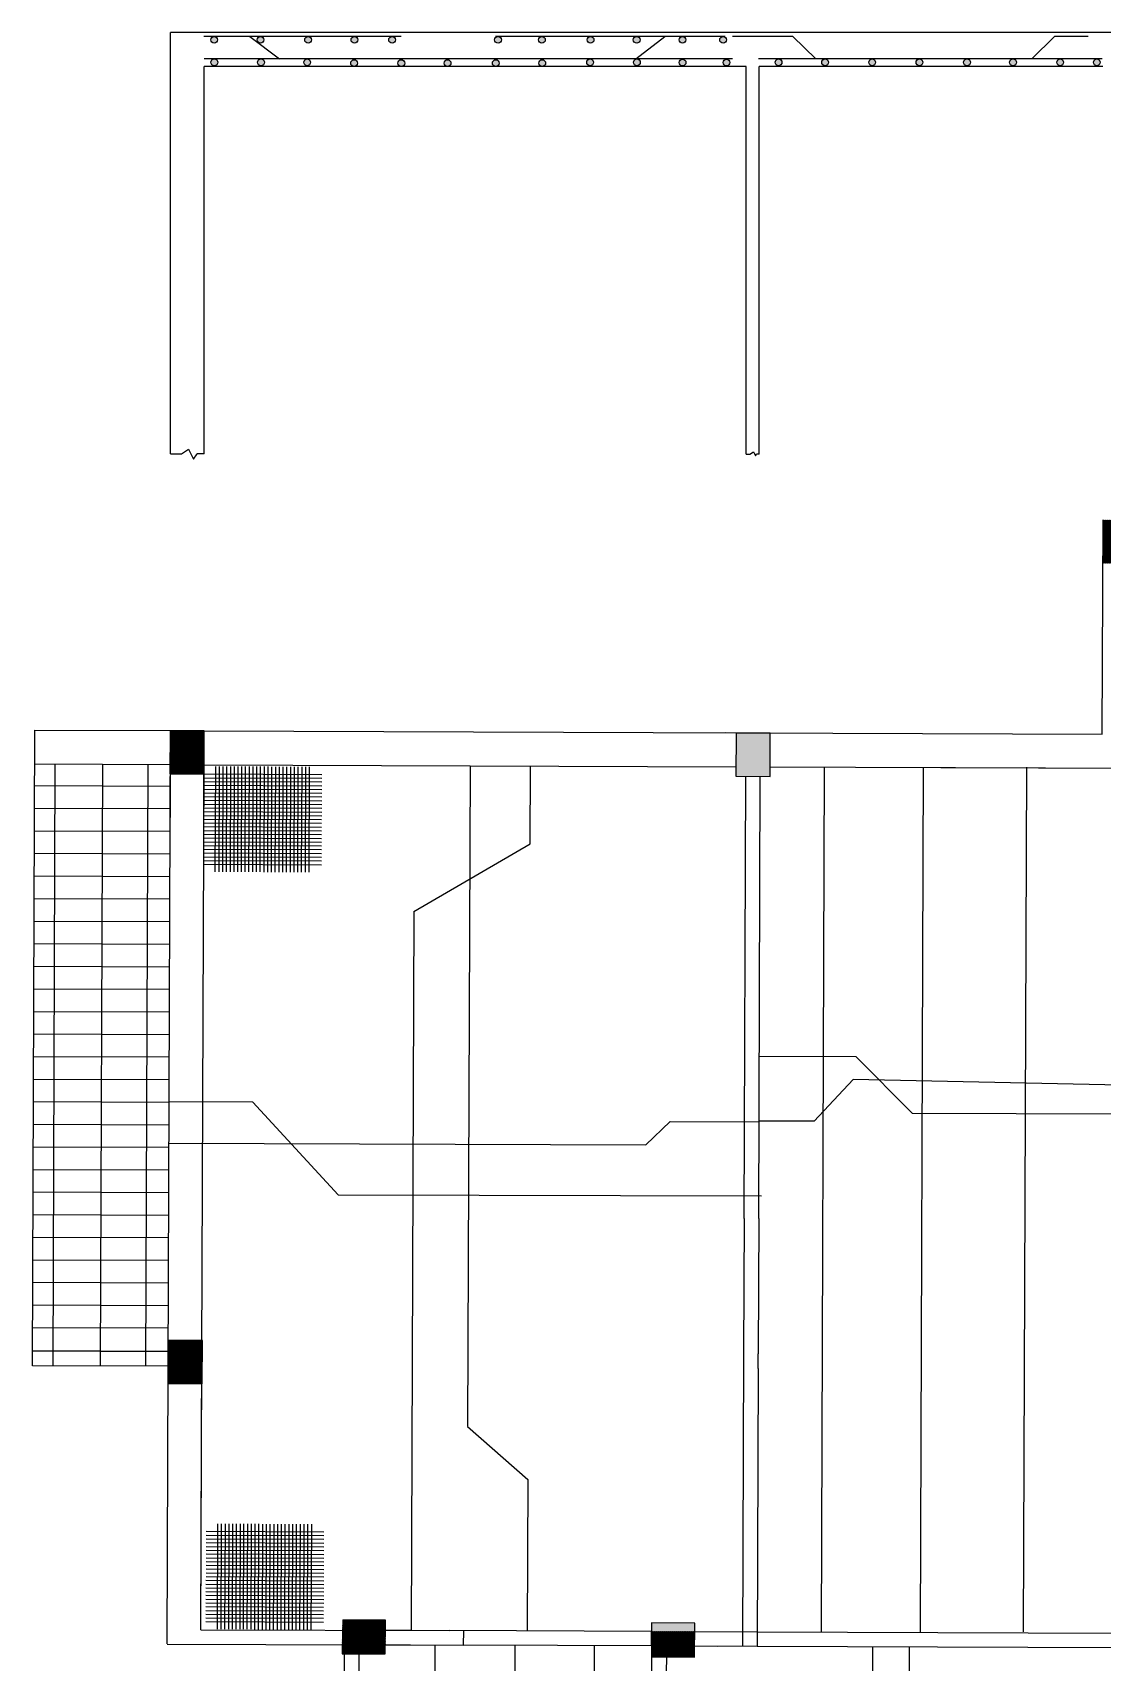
# Model space of a CAD drawing. Header units: feet. Extents: x -818749 to 7402802, y -779513 to 6609444.
# Drawn here: x -816718.2 to -816433.8, y -779282.2 to -778849.1 of the extents above; entities that cross this region are included whole.
import ezdxf

# ---------------------------------------------------------------- set-up
doc = ezdxf.new("R2010")
doc.units = ezdxf.units.FT
doc.header["$MEASUREMENT"] = 0
doc.linetypes.add('CENTER2', pattern=[1.125, 0.75, -0.125, 0.125, -0.125])
doc.layers.add('GRID', color=7, linetype='CENTER2', plot=False)

msp = doc.modelspace()

# ---------------------------------------------------------------- hatches: boundary and pattern name
at = {"layer": 'GRID', "linetype": 'Continuous', "true_color": 0xf1eb1f}
h = msp.add_hatch(color=2, dxfattribs=at)
h.dxf.hatch_style = 1
h.paths.add_polyline_path([(-816670.81549, -778851.01375, 1), (-816669.0127, -778851.01375, 1)])
h.paths.add_polyline_path([(-816668.97148, -778856.98603, 1), (-816670.77426, -778856.98603, 1)])
h.paths.add_polyline_path([(-816658.35304, -778856.98638, 1), (-816656.55025, -778856.98638, 1)])
h.paths.add_polyline_path([(-816646.09628, -778856.98603, 1), (-816644.29349, -778856.98603, 1)])
h.paths.add_polyline_path([(-816631.82067, -778857.18359, 1), (-816633.62346, -778857.18359, 1)])
h.paths.add_polyline_path([(-816619.27832, -778857.18359, 1), (-816621.0811, -778857.18359, 1)])
h.paths.add_polyline_path([(-816608.78468, -778857.18359, 1), (-816606.98189, -778857.18359, 1)])
h.paths.add_polyline_path([(-816594.17463, -778857.18359, 1), (-816595.97741, -778857.18359, 1)])
h.paths.add_polyline_path([(-816581.81248, -778857.18359, 1), (-816583.61527, -778857.18359, 1)])
h.paths.add_polyline_path([(-816570.89348, -778856.98638, 1), (-816569.0907, -778856.98638, 1)])
h.paths.add_polyline_path([(-816558.45235, -778856.98638, 1), (-816556.64957, -778856.98638, 1)])
h.paths.add_polyline_path([(-816544.50925, -778857.0523, 1), (-816546.31203, -778857.0523, 1)])
h.paths.add_polyline_path([(-816534.64009, -778857.0523, 1), (-816532.8373, -778857.0523, 1)])
h.paths.add_polyline_path([(-816533.73724, -778851.01375, 1), (-816535.54003, -778851.01375, 1)])
h.paths.add_polyline_path([(-816544.52523, -778851.01375, 1), (-816546.32802, -778851.01375, 1)])
h.paths.add_polyline_path([(-816556.7143, -778851.01375, 1), (-816558.51708, -778851.01375, 1)])
h.paths.add_polyline_path([(-816568.96089, -778851.01375, 1), (-816570.76367, -778851.01375, 1)])
h.paths.add_polyline_path([(-816581.90982, -778851.01375, 1), (-816583.71261, -778851.01375, 1)])
h.paths.add_polyline_path([(-816595.36415, -778851.01375, 1), (-816593.56137, -778851.01375, 1)])
h.paths.add_polyline_path([(-816621.7238, -778851.01375, 1), (-816623.52658, -778851.01375, 1)])
h.paths.add_polyline_path([(-816633.54263, -778851.01375, 1), (-816631.73985, -778851.01375, 1)])
h.paths.add_polyline_path([(-816645.85847, -778851.01375, 1), (-816644.05569, -778851.01375, 1)])
h.paths.add_polyline_path([(-816656.68924, -778851.01375, 1), (-816658.49202, -778851.01375, 1)])
h.paths.add_polyline_path([(-816254.05092, -778851.0833, 1), (-816252.24813, -778851.0833, 1)])
h.paths.add_polyline_path([(-816260.9771, -778851.0833, 1), (-816259.17432, -778851.0833, 1)])
h.paths.add_polyline_path([(-816268.33027, -778851.0833, 1), (-816266.52748, -778851.0833, 1)])
h.paths.add_polyline_path([(-816276.88884, -778851.0833, 1), (-816275.08606, -778851.0833, 1)])
h.paths.add_polyline_path([(-816281.66672, -778851.0833, 1), (-816283.46951, -778851.0833, 1)])
h.paths.add_polyline_path([(-816291.08928, -778851.0833, 1), (-816289.28649, -778851.0833, 1)])
h.paths.add_polyline_path([(-816291.04418, -778857.1836, 1), (-816289.24139, -778857.1836, 1)])
h.paths.add_polyline_path([(-816298.99148, -778857.06855, 1), (-816297.18869, -778857.06855, 1)])
h.paths.add_polyline_path([(-816271.84733, -778857.07925, 1), (-816273.65012, -778857.07925, 1)])
h.paths.add_polyline_path([(-816283.61288, -778857.1836, 1), (-816281.81009, -778857.1836, 1)])
h.paths.add_polyline_path([(-816268.47257, -778857.04342, 1), (-816266.66978, -778857.04342, 1)])
h.paths.add_polyline_path([(-816261.11941, -778856.99602, 1), (-816259.31662, -778856.99602, 1)])
h.paths.add_polyline_path([(-816254.15136, -778857.00459, 1), (-816252.34857, -778857.00459, 1)])
h.paths.add_polyline_path([(-816306.11657, -778857.06855, 1), (-816307.91936, -778857.06855, 1)])
h.paths.add_polyline_path([(-816320.32273, -778857.18359, 1), (-816318.51994, -778857.18359, 1)])
h.paths.add_polyline_path([(-816333.61542, -778857.18359, 1), (-816331.81263, -778857.18359, 1)])
h.paths.add_polyline_path([(-816344.26618, -778857.06855, 1), (-816346.06897, -778857.06855, 1)])
h.paths.add_polyline_path([(-816356.63073, -778857.06855, 1), (-816358.43351, -778857.06855, 1)])
h.paths.add_polyline_path([(-816404.19032, -778851.10773, 1), (-816405.99311, -778851.10773, 1)])
h.paths.add_polyline_path([(-816398.45705, -778851.05291, 1), (-816396.65426, -778851.05291, 1)])
h.paths.add_polyline_path([(-816392.11621, -778850.08499), (-816392.46553, -778850.08499, 0.358186129), (-816393.19226, -778850.9693, 1), (-816391.38948, -778850.9693, 0.358186129)])
h.paths.add_polyline_path([(-816384.78973, -778850.08499), (-816385.12931, -778850.08499, 0.359739239), (-816385.86091, -778850.97025, 1), (-816384.05813, -778850.97025, 0.359739239)])
h.paths.add_polyline_path([(-816383.56149, -778857.06855, 1), (-816381.7587, -778857.06855, 1)])
h.paths.add_polyline_path([(-816371.42078, -778857.06855, 1), (-816369.61799, -778857.06855, 1)])
h.paths.add_polyline_path([(-816520.7989, -778856.98638, 1), (-816518.99611, -778856.98638, 1)])
h.paths.add_polyline_path([(-816508.43633, -778856.98638, 1), (-816506.63354, -778856.98638, 1)])
h.paths.add_polyline_path([(-816494.13284, -778856.98638, 1), (-816495.93562, -778856.98638, 1)])
h.paths.add_polyline_path([(-816483.36581, -778856.98638, 1), (-816481.56303, -778856.98638, 1)])
h.paths.add_polyline_path([(-816470.72697, -778856.98638, 1), (-816468.92418, -778856.98638, 1)])
h.paths.add_polyline_path([(-816456.70533, -778856.98638, 1), (-816458.50812, -778856.98638, 1)])
h.paths.add_polyline_path([(-816444.14717, -778856.98638, 1), (-816445.94995, -778856.98638, 1)])
h.paths.add_polyline_path([(-816434.41078, -778856.98638, 1), (-816436.21357, -778856.98638, 1)])
h.paths.add_polyline_path([(-816395.78746, -778857.06855, 1), (-816393.98468, -778857.06855, 1)])
h.paths.add_polyline_path([(-816408.6183, -778856.98638, 1), (-816406.81552, -778856.98638, 1)])
h.paths.add_polyline_path([(-816413.63102, -778851.03266, 1), (-816411.82823, -778851.03266, 1)])
h.paths.add_polyline_path([(-816420.79318, -778851.0827, 1), (-816418.99039, -778851.0827, 1)])
h.paths.add_polyline_path([(-816421.00035, -778856.98638, 1), (-816419.19757, -778856.98638, 1)])
at = {"layer": 'GRID', "linetype": 'ByBlock'}
h = msp.add_hatch(dxfattribs=at)
h.set_pattern_fill('ANSI31', color=1, angle=-0.2106085)
h.set_pattern_definition([(44.7893915, (-821153.83319, -783334.82262), (-0.0880628523, 0.0887126487), [])])
h.paths.add_polyline_path([(-816424.66331, -778978.67273), (-816433.66752, -778978.62845), (-816433.70036, -778987.56463), (-816433.70975, -778990.11796), (-816424.70985, -778990.16221), (-816424.70043, -778987.59771)])
h.paths.add_polyline_path([(-816243.34878, -778979.32066), (-816252.37298, -778979.27629), (-816252.4059, -778988.23103), (-816252.38159, -778988.23112), (-816252.39091, -778990.76592), (-816243.39101, -778990.81017)])
h.paths.add_polyline_path([(-816243.73078, -779080.47755), (-816252.72051, -779080.43335), (-816252.73447, -779084.23047), (-816252.76274, -779091.92286), (-816243.77302, -779091.96706)])
h.paths.add_polyline_path([(-816417.41437, -779080.70631), (-816428.91587, -779080.66301), (-816428.92563, -779083.56667), (-816420.10505, -779083.61525), (-816417.42408, -779083.6251)])
h.paths.add_polyline_path([(-816417.4241, -779083.63001), (-816420.10505, -779083.61525), (-816428.89328, -779083.58294), (-816428.90733, -779087.40682), (-816420.11916, -779087.45522), (-816417.43687, -779087.46508)])
h.paths.add_polyline_path([(-816417.43688, -779087.47), (-816420.11916, -779087.45522), (-816428.93859, -779087.4228), (-816428.94611, -779089.66078), (-816417.44432, -779089.7047)])
h.paths.add_polyline_path([(-816672.55512, -779034.66645), (-816681.55501, -779034.6222), (-816681.59725, -779046.11171), (-816672.59735, -779046.15596)])
h.paths.add_polyline_path([(-816673.1617, -779199.68585), (-816673.15061, -779196.66979), (-816682.1224, -779196.62568), (-816682.16463, -779208.11519), (-816673.19285, -779208.1593)])
h.paths.add_polyline_path([(-816624.36088, -779270.96867), (-816635.72972, -779270.95317), (-816635.79038, -779273.66372), (-816635.28685, -779273.66557), (-816635.28679, -779273.64946), (-816626.49635, -779273.69788), (-816624.3857, -779273.70564)])
h.paths.add_polyline_path([(-816624.38574, -779273.7095), (-816626.49635, -779273.69788), (-816635.79038, -779273.66372), (-816635.87632, -779277.50343), (-816624.42053, -779277.54554)])
h.paths.add_polyline_path([(-816624.42057, -779277.54936), (-816626.51047, -779277.53785), (-816635.87632, -779277.50343), (-816635.93011, -779279.90643), (-816624.44234, -779279.95013)])
h.paths.add_polyline_path([(-816542.21697, -779274.00768), (-816553.66973, -779273.96558), (-816553.68379, -779277.78945), (-816544.89335, -779277.83786), (-816542.24515, -779277.8476)])
h.paths.add_polyline_path([(-816417.5685, -779192.20446), (-816425.45242, -779192.17487), (-816425.46437, -779195.42723), (-816420.51388, -779195.4545), (-816417.58058, -779195.46528)])
h.paths.add_polyline_path([(-816417.5806, -779195.47066), (-816420.51388, -779195.4545), (-816425.4644, -779195.4363), (-816425.46437, -779195.42723), (-816429.30432, -779195.40608), (-816429.31849, -779199.26216), (-816425.47855, -779199.28331), (-816425.47852, -779199.27628), (-816417.5948, -779199.30526)])
h.paths.add_polyline_path([(-816417.59488, -779199.32674), (-816425.47855, -779199.28331), (-816425.48918, -779202.1753), (-816417.60554, -779202.2042)])
h.paths.add_polyline_path([(-816425.47855, -779199.28331), (-816429.31849, -779199.26216), (-816429.32915, -779202.16122), (-816425.48918, -779202.1753)])
h.paths.add_polyline_path([(-816425.45242, -779192.17487), (-816429.29219, -779192.16046), (-816429.3044, -779195.40608), (-816425.46437, -779195.42723)])
h.paths.add_polyline_path([(-816244.14479, -779195.87369), (-816244.13417, -779192.98617), (-816253.13407, -779192.94192), (-816253.14557, -779196.06972), (-816253.17631, -779204.43143), (-816244.17641, -779204.47568)])
h.paths.add_polyline_path([(-816244.63606, -779329.52354), (-816244.62262, -779325.86817), (-816253.57874, -779325.82414), (-816253.62097, -779337.31365), (-816244.66486, -779337.35768)])
h.paths.add_polyline_path([(-816426.41197, -779453.21861), (-816429.51868, -779453.191), (-816429.56094, -779464.68799), (-816426.45418, -779464.70326), (-816426.43959, -779460.73185)])
h.paths.add_polyline_path([(-816429.51868, -779453.191), (-816432.56813, -779453.16389), (-816432.55527, -779464.67327), (-816429.56094, -779464.68799)])
h.paths.add_polyline_path([(-816423.43847, -779453.24504), (-816426.41197, -779453.21861), (-816426.43959, -779460.73185), (-816426.45418, -779464.70326), (-816423.48064, -779464.71788)])
h.paths.add_polyline_path([(-816550.31465, -779435.47053), (-816554.01655, -779435.45233), (-816554.05799, -779446.94184), (-816550.35688, -779446.96004)])
h.paths.add_polyline_path([(-816554.01655, -779435.45233), (-816559.38927, -779435.42591), (-816559.42059, -779443.94657), (-816554.04726, -779443.96635)])
h.paths.add_polyline_path([(-816554.04726, -779443.96635), (-816559.42059, -779443.94657), (-816559.4315, -779446.91542), (-816554.05799, -779446.94184)])
h.paths.add_polyline_path([(-816626.81288, -779435.18477), (-816632.02831, -779435.15913), (-816632.0597, -779443.67909), (-816626.84418, -779443.6983)], flags=17)
h.paths.add_polyline_path([(-816626.84418, -779443.6983), (-816632.0597, -779443.67909), (-816632.02831, -779435.15913), (-816635.86799, -779435.14025), (-816635.91032, -779446.62976), (-816626.85512, -779446.67428)])
h.paths.add_polyline_path([(-816542.24519, -779277.85245), (-816544.89335, -779277.83786), (-816549.60807, -779277.82053), (-816553.44805, -779277.80642), (-816553.70365, -779277.80548), (-816553.71431, -779280.70392), (-816542.267, -779280.82286)])
h = msp.add_hatch(color=1, dxfattribs=at)
h.dxf.hatch_style = 1
h.paths.add_polyline_path([(-816522.10522, -779035.28507), (-816531.17984, -779035.24045), (-816531.22208, -779046.72996), (-816522.14746, -779046.77458)])
h = msp.add_hatch(color=1, dxfattribs=at)
h.dxf.hatch_style = 1
h.paths.add_polyline_path([(-816542.20052, -779271.76732), (-816553.65601, -779271.72521), (-816553.67056, -779273.96557), (-816542.21697, -779274.00768)])

# ---------------------------------------------------------------- linework, layer by layer
for p, q in [((-816433.8768, -779035.5643), (-816433.66728, -778978.56469)), ((-816433.8768, -779035.5643), (-816433.66728, -778978.56469)), ((-816718.17551, -779203.3616), (-816717.55477, -779034.48987)), ((-816682.44711, -779277.31592), (-816681.55501, -779034.6222)), ((-816682.44711, -779277.31592), (-816681.55501, -779034.6222)), ((-816672.55519, -779034.68696), (-816672.55512, -779034.66645)), ((-816672.55519, -779034.68696), (-816672.55512, -779034.66645)), ((-816672.55519, -779034.68696), (-816433.8768, -779035.5643)), ((-816672.55519, -779034.68696), (-816433.8768, -779035.5643)), ((-816673.1617, -779199.68585), (-816672.58827, -779043.6869)), ((-816673.1617, -779199.68585), (-816672.58827, -779043.6869)), ((-816672.58827, -779043.6869), (-816531.2128, -779044.20657)), ((-816672.58827, -779043.6869), (-816531.2128, -779044.20657)), ((-816522.13814, -779044.23993), (-816476.7496, -779044.40677)), ((-816522.13814, -779044.23993), (-816476.7496, -779044.40677)), ((-816472.90962, -779044.42088), (-816428.74992, -779044.58321)), ((-816472.90962, -779044.42088), (-816424.90995, -779044.59732)), ((-816529.03034, -779164.21541), (-816528.59853, -779046.74286)), ((-816529.03034, -779164.21541), (-816528.59853, -779046.74286)), ((-816525.19037, -779164.22952), (-816524.75858, -779046.76174)), ((-816525.19037, -779164.22952), (-816524.75858, -779046.76174)), ((-816673.43312, -779273.52535), (-816673.1617, -779199.68585)), ((-816529.22862, -779200.21492), (-816529.16267, -779200.21516)), ((-816525.33681, -779204.06925), (-816525.3227, -779200.22928)), ((-816525.33681, -779204.06925), (-816525.3227, -779200.22928)), ((-816673.43312, -779273.52535), (-816673.17581, -779203.52582)), ((-816529.24977, -779204.05487), (-816529.17679, -779204.05514)), ((-816529.24977, -779204.05487), (-816529.24274, -779204.05489)), ((-816673.43312, -779273.52535), (-816607.43357, -779273.76795)), ((-816673.43312, -779273.52535), (-816607.43357, -779273.76795)), ((-816603.60771, -779277.62204), (-816603.59359, -779273.78207)), ((-816553.66973, -779273.96558), (-816553.68385, -779277.80555)), ((-816553.68385, -779277.80555), (-816553.66973, -779273.96558)), ((-816553.66973, -779273.96558), (-816529.43409, -779274.05466)), ((-816553.66973, -779273.96558), (-816525.59412, -779274.06878)), ((-816525.59412, -779274.06878), (-816429.59477, -779274.42166)), ((-816525.59412, -779274.06878), (-816429.59477, -779274.42166)), ((-816682.44717, -779277.33224), (-816603.60771, -779277.62204)), ((-816682.44717, -779277.33224), (-816603.60771, -779277.62204)), ((-816553.68385, -779277.80555), (-816553.44805, -779277.80642)), ((-816553.68385, -779277.80555), (-816553.44805, -779277.80642)), ((-816553.68385, -779277.80555), (-816553.68385, -779277.80555)), ((-816549.60807, -779277.82053), (-816553.44805, -779277.80642)), ((-816549.60807, -779277.82053), (-816429.60888, -779278.26163)), ((-816549.60807, -779277.82053), (-816429.60888, -779278.26163))]:
    msp.add_line(p, q)
at = {"linetype": 'ByBlock'}
for p, q in [((-816681.62334, -779034.62186), (-816681.66557, -779046.11137)), ((-816681.55513, -779034.65388), (-816681.6396, -779057.6329)), ((-816672.54872, -779034.66648), (-816681.62334, -779034.62186)), ((-816672.63966, -779057.66598), (-816672.55519, -779034.68696)), ((-816672.59095, -779046.15599), (-816672.54872, -779034.66648)), ((-816525.07578, -779035.22907), (-816534.07571, -779035.19599)), ((-816531.17984, -779035.24045), (-816531.22208, -779046.72996)), ((-816522.10522, -779035.28507), (-816531.17984, -779035.24045)), ((-816522.14746, -779046.77458), (-816522.10522, -779035.28507)), ((-816682.1224, -779196.62568), (-816682.16463, -779208.11519)), ((-816673.04777, -779196.6703), (-816682.1224, -779196.62568)), ((-816673.09001, -779208.15981), (-816673.04777, -779196.6703)), ((-816682.16158, -779199.63666), (-816682.18273, -779203.4774)), ((-816673.05886, -779199.68622), (-816673.1617, -779199.68585)), ((-816673.05886, -779199.68723), (-816673.1617, -779199.68665)), ((-816525.31933, -779204.08542), (-816525.30522, -779200.24545)), ((-816673.17582, -779203.52701), (-816673.07298, -779203.52758)), ((-816673.07298, -779203.52739), (-816673.17582, -779203.52701)), ((-816529.24982, -779204.06377), (-816529.24277, -779204.06381)), ((-816624.36088, -779270.96867), (-816635.7293, -779270.95317)), ((-816624.4423, -779279.94524), (-816624.36088, -779270.96867)), ((-816635.28679, -779273.64946), (-816635.28685, -779273.66557)), ((-816617.70591, -779273.7463), (-816635.28679, -779273.64946)), ((-816553.66967, -779273.94947), (-816553.68379, -779277.78945)), ((-816542.2008, -779271.76732), (-816553.65601, -779271.72521)), ((-816542.26729, -779280.8632), (-816542.20052, -779271.76732)), ((-816635.30091, -779277.48944), (-816617.72003, -779277.58627)), ((-816617.72003, -779277.58627), (-816617.71997, -779277.57017)), ((-816553.68379, -779277.78945), (-816536.10291, -779277.88628)), ((-816536.10291, -779277.88628), (-816536.10285, -779277.87018)), ((-816635.93011, -779279.90643), (-816624.44231, -779279.95013)), ((-816553.71431, -779280.70392), (-816542.2268, -779280.82328))]:
    msp.add_line(p, q, dxfattribs=at)
at = {"layer": 'GRID', "color": 242, "linetype": 'Continuous', "true_color": 0xcd2027}
for p, q in [((-816681.55513, -778960.99273), (-816681.55513, -778849.08499)), ((-816243.29836, -778849.08499), (-816681.55513, -778849.08499)), ((-816672.54872, -778961.03043), (-816672.54872, -778858.08499)), ((-816528.5563, -778858.08499), (-816672.54872, -778858.08499)), ((-816528.5563, -778961.1476), (-816528.5563, -778858.08499)), ((-816525.07578, -778961.10122), (-816525.07578, -778858.08499)), ((-816433.73793, -778858.08499), (-816525.07578, -778858.08499)), ((-816681.60938, -779049.41256), (-816717.60914, -779049.28023)), ((-816681.63144, -779055.41251), (-816717.63119, -779055.28019)), ((-816681.65349, -779061.41247), (-816717.65325, -779061.28015)), ((-816681.67555, -779067.41243), (-816717.6753, -779067.2801)), ((-816681.6976, -779073.41239), (-816717.69736, -779073.28006)), ((-816681.71965, -779079.41235), (-816717.71941, -779079.28002)), ((-816681.74171, -779085.41231), (-816717.74147, -779085.27998)), ((-816681.76376, -779091.41227), (-816717.76352, -779091.27994)), ((-816681.78582, -779097.41223), (-816717.78558, -779097.2799)), ((-816681.80787, -779103.41219), (-816717.80763, -779103.27986)), ((-816681.82993, -779109.41215), (-816717.82969, -779109.27982)), ((-816681.85198, -779115.41211), (-816717.85174, -779115.27978)), ((-816681.87404, -779121.41207), (-816717.8738, -779121.27974)), ((-816681.89609, -779127.41203), (-816717.89585, -779127.2797)), ((-816681.91815, -779133.41199), (-816717.9179, -779133.27966)), ((-816681.9402, -779139.41195), (-816717.93996, -779139.27962)), ((-816681.96226, -779145.41191), (-816717.96201, -779145.27958)), ((-816681.98431, -779151.41187), (-816717.98407, -779151.27954)), ((-816682.00637, -779157.41183), (-816718.00612, -779157.2795)), ((-816682.02842, -779163.41178), (-816718.02818, -779163.27946)), ((-816682.02842, -779163.41178), (-816718.02818, -779163.27946)), ((-816682.05048, -779169.41174), (-816718.05023, -779169.27942)), ((-816682.07253, -779175.4117), (-816718.07229, -779175.27937)), ((-816682.09459, -779181.41166), (-816718.09434, -779181.27933)), ((-816682.11664, -779187.41162), (-816718.1164, -779187.27929)), ((-816682.1387, -779193.41158), (-816718.13845, -779193.27925)), ((-816682.16133, -779199.56901), (-816718.16109, -779199.43668))]:
    msp.add_line(p, q, dxfattribs=at)
at = {"layer": 'GRID', "color": 2, "linetype": 'Continuous'}
for p, q in [((-816620.22482, -778850.08499), (-816672.63041, -778850.08499)), ((-816534.12942, -778850.08499), (-816595.13616, -778850.08499)), ((-816516.06937, -778850.08499), (-816532.12003, -778850.08499)), ((-816532.12003, -778856.08499), (-816672.54872, -778856.08499)), ((-816433.88639, -778856.08499), (-816525.20188, -778856.08499))]:
    msp.add_line(p, q, dxfattribs=at)
at = {"layer": 'GRID', "color": 40, "linetype": 'Continuous', "true_color": 0xf8d731}
for p, q in [((-816660.44361, -778850.08499), (-816652.55539, -778856.08499)), ((-816557.8487, -778856.08499), (-816550.08888, -778850.08499)), ((-816510.0138, -778856.08499), (-816516.06937, -778850.08499)), ((-816446.56131, -778850.08499), (-816452.54255, -778856.08499)), ((-816437.59544, -778850.08499), (-816446.56131, -778850.08499)), ((-816437.59544, -778850.08499), (-816437.59544, -778850.08499))]:
    msp.add_line(p, q, dxfattribs=at)
at = {"layer": 'GRID', "color": 242, "linetype": 'ByBlock', "true_color": 0xcd2027}
for p, q in [((-816681.55513, -778960.99273), (-816678.57287, -778960.99273)), ((-816678.57287, -778960.99273), (-816676.70955, -778959.7535)), ((-816676.71048, -778959.7516), (-816675.38359, -778962.4678)), ((-816675.38359, -778962.4678), (-816674.44212, -778961.03043)), ((-816674.08319, -778961.03043), (-816674.44212, -778961.03043)), ((-816673.39342, -778961.03043), (-816674.08319, -778961.03043)), ((-816672.54872, -778961.03043), (-816673.39342, -778961.03043)), ((-816528.5563, -778961.1476), (-816527.53173, -778961.1476)), ((-816527.53173, -778961.1476), (-816526.56663, -778960.52558)), ((-816526.56663, -778960.52558), (-816526.06952, -778961.55716)), ((-816526.06952, -778961.55716), (-816525.75131, -778961.10122)), ((-816525.07578, -778961.10122), (-816525.75131, -778961.10122)), ((-816669.59486, -779044.11382), (-816669.69778, -779072.11363)), ((-816668.59487, -779044.11749), (-816668.69779, -779072.1173)), ((-816667.59487, -779044.12117), (-816667.69779, -779072.12098)), ((-816666.59488, -779044.12484), (-816666.6978, -779072.12466)), ((-816665.59489, -779044.12852), (-816665.69781, -779072.12833)), ((-816664.59489, -779044.1322), (-816664.69781, -779072.13201)), ((-816663.5949, -779044.13587), (-816663.69782, -779072.13568)), ((-816662.65165, -779044.13934), (-816662.75457, -779072.13915)), ((-816661.65166, -779044.14301), (-816661.75458, -779072.14283)), ((-816660.65166, -779044.14669), (-816660.75458, -779072.1465)), ((-816659.65167, -779044.15037), (-816659.75459, -779072.15018)), ((-816658.65168, -779044.15404), (-816658.7546, -779072.15385)), ((-816658.65168, -779044.15404), (-816658.7546, -779072.15385)), ((-816657.65168, -779044.15772), (-816657.75461, -779072.15753)), ((-816656.65169, -779044.16139), (-816656.75461, -779072.1612)), ((-816655.6517, -779044.16507), (-816655.75462, -779072.16488)), ((-816654.6517, -779044.16875), (-816654.75463, -779072.16856)), ((-816653.65171, -779044.17242), (-816653.75463, -779072.17223)), ((-816652.65172, -779044.1761), (-816652.75464, -779072.17591)), ((-816651.65172, -779044.17977), (-816651.75465, -779072.17958)), ((-816650.65173, -779044.18345), (-816650.75465, -779072.18326)), ((-816649.65174, -779044.18712), (-816649.75466, -779072.18694)), ((-816648.65174, -779044.1908), (-816648.75467, -779072.19061)), ((-816647.65175, -779044.19448), (-816647.75467, -779072.19429)), ((-816646.65176, -779044.19815), (-816646.75468, -779072.19796)), ((-816645.65176, -779044.20183), (-816645.75469, -779072.20164)), ((-816644.65177, -779044.2055), (-816644.75469, -779072.20531)), ((-816508.5085, -779274.13158), (-816507.66365, -779044.29313)), ((-816482.18147, -779274.13158), (-816481.33663, -779044.29313)), ((-816454.80003, -779274.13158), (-816453.95519, -779044.29313)), ((-816672.61689, -779050.10275), (-816641.31571, -779050.21781)), ((-816672.61322, -779049.10276), (-816641.31203, -779049.21781)), ((-816672.60954, -779048.10276), (-816641.30835, -779048.21782)), ((-816672.60587, -779047.10277), (-816641.30468, -779047.21783)), ((-816672.60219, -779046.10278), (-816641.301, -779046.21783)), ((-816672.6316, -779054.10272), (-816641.33041, -779054.21778)), ((-816672.62792, -779053.10273), (-816641.32673, -779053.21779)), ((-816672.62424, -779052.10274), (-816641.32306, -779052.21779)), ((-816672.62057, -779051.10274), (-816641.31938, -779051.2178)), ((-816672.6463, -779058.10269), (-816641.34511, -779058.21775)), ((-816672.64262, -779057.1027), (-816641.34144, -779057.21776)), ((-816672.63895, -779056.10271), (-816641.33776, -779056.21777)), ((-816672.63527, -779055.10272), (-816641.33409, -779055.21777)), ((-816672.66468, -779063.10266), (-816641.36349, -779063.21772)), ((-816672.661, -779062.10267), (-816641.35982, -779062.21773)), ((-816672.65733, -779061.10267), (-816641.35614, -779061.21773)), ((-816672.65365, -779060.10268), (-816641.35246, -779060.21774)), ((-816672.64998, -779059.10269), (-816641.34879, -779059.21775)), ((-816672.64998, -779059.10269), (-816641.34879, -779059.21775)), ((-816672.67938, -779067.10263), (-816641.3782, -779067.21769)), ((-816672.67571, -779066.10264), (-816641.37452, -779066.2177)), ((-816672.67203, -779065.10265), (-816641.37084, -779065.21771)), ((-816672.66835, -779064.10265), (-816641.36717, -779064.21771)), ((-816672.69041, -779070.10261), (-816641.38922, -779070.21767)), ((-816672.68673, -779069.10262), (-816641.38555, -779069.21768)), ((-816672.68306, -779068.10263), (-816641.38187, -779068.21769)), ((-816672.04578, -779249.37983), (-816640.74459, -779249.49489)), ((-816672.0421, -779248.37984), (-816640.74091, -779248.49489)), ((-816672.03842, -779247.37984), (-816640.73724, -779247.4949)), ((-816669.03109, -779245.39088), (-816669.13402, -779273.39069)), ((-816668.0311, -779245.39456), (-816668.13402, -779273.39437)), ((-816667.03111, -779245.39824), (-816667.13403, -779273.39805)), ((-816666.03111, -779245.40191), (-816666.13404, -779273.40172)), ((-816665.03112, -779245.40559), (-816665.13404, -779273.4054)), ((-816664.03113, -779245.40926), (-816664.13405, -779273.40907)), ((-816663.03113, -779245.41294), (-816663.13406, -779273.41275)), ((-816662.08788, -779245.41641), (-816662.19081, -779273.41622)), ((-816661.08789, -779245.42008), (-816661.19081, -779273.41989)), ((-816660.0879, -779245.42376), (-816660.19082, -779273.42357)), ((-816659.0879, -779245.42743), (-816659.19083, -779273.42724)), ((-816658.08791, -779245.43111), (-816658.19083, -779273.43092)), ((-816658.08791, -779245.43111), (-816658.19083, -779273.43092)), ((-816657.08792, -779245.43479), (-816657.19084, -779273.4346)), ((-816656.08792, -779245.43846), (-816656.19085, -779273.43827)), ((-816655.08793, -779245.44214), (-816655.19085, -779273.44195)), ((-816654.08794, -779245.44581), (-816654.19086, -779273.44562)), ((-816653.08794, -779245.44949), (-816653.19087, -779273.4493)), ((-816652.08795, -779245.45316), (-816652.19087, -779273.45297)), ((-816651.08796, -779245.45684), (-816651.19088, -779273.45665)), ((-816650.08796, -779245.46052), (-816650.19089, -779273.46033)), ((-816649.08797, -779245.46419), (-816649.19089, -779273.464)), ((-816648.08798, -779245.46787), (-816648.1909, -779273.46768)), ((-816647.08798, -779245.47154), (-816647.19091, -779273.47135)), ((-816646.08799, -779245.47522), (-816646.19091, -779273.47503)), ((-816645.088, -779245.47889), (-816645.19092, -779273.47871)), ((-816644.08801, -779245.48257), (-816644.19093, -779273.48238)), ((-816672.06048, -779253.3798), (-816640.75929, -779253.49486)), ((-816672.0568, -779252.37981), (-816640.75562, -779252.49487)), ((-816672.05313, -779251.37982), (-816640.75194, -779251.49487)), ((-816672.04945, -779250.37982), (-816640.74827, -779250.49488)), ((-816672.07518, -779257.37978), (-816640.774, -779257.49483)), ((-816672.07151, -779256.37978), (-816640.77032, -779256.49484)), ((-816672.06783, -779255.37979), (-816640.76664, -779255.49485)), ((-816672.06416, -779254.3798), (-816640.76297, -779254.49485)), ((-816672.09356, -779262.37974), (-816640.79238, -779262.4948)), ((-816672.08989, -779261.37975), (-816640.7887, -779261.49481)), ((-816672.08621, -779260.37976), (-816640.78502, -779260.49481)), ((-816672.08621, -779260.37976), (-816640.78502, -779260.49481)), ((-816672.08253, -779259.37976), (-816640.78135, -779259.49482)), ((-816672.07886, -779258.37977), (-816640.77767, -779258.49483)), ((-816672.10826, -779266.37971), (-816640.80708, -779266.49477)), ((-816672.10459, -779265.37972), (-816640.8034, -779265.49478)), ((-816672.10091, -779264.37973), (-816640.79973, -779264.49479)), ((-816672.09724, -779263.37973), (-816640.79605, -779263.49479)), ((-816672.12297, -779270.37969), (-816640.82178, -779270.49475)), ((-816672.11929, -779269.37969), (-816640.81811, -779269.49475)), ((-816672.11562, -779268.3797), (-816640.81443, -779268.49476)), ((-816672.11194, -779267.37971), (-816640.81075, -779267.49477)), ((-816672.12664, -779271.37968), (-816640.82546, -779271.49474)), ((-816611.78282, -779443.75376), (-816611.17205, -779277.59423)), ((-816590.48378, -779443.75376), (-816589.873, -779277.59423)), ((-816569.46829, -779443.75376), (-816568.85752, -779277.59423))]:
    msp.add_line(p, q, dxfattribs=at)
at = {"layer": 'GRID', "linetype": 'ByBlock'}
for p, q in [((-816681.55513, -779034.65388), (-816717.55489, -779034.52155)), ((-816681.58821, -779043.65382), (-816717.58797, -779043.52149)), ((-816672.58188, -779043.68692), (-816672.58827, -779043.6869)), ((-816476.7496, -779044.40677), (-816472.90962, -779044.42088)), ((-816681.66557, -779046.11137), (-816672.59095, -779046.15599)), ((-816531.22208, -779046.72996), (-816522.14746, -779046.77458)), ((-816529.03034, -779164.21541), (-816529.22862, -779200.21492)), ((-816525.19037, -779164.22952), (-816525.30522, -779200.24545)), ((-816718.16109, -779199.43668), (-816682.16133, -779199.56901)), ((-816529.22862, -779200.21492), (-816529.51416, -779277.89439)), ((-816673.07298, -779203.52739), (-816718.17551, -779203.3616)), ((-816529.24977, -779204.05487), (-816529.24982, -779204.06377)), ((-816525.31933, -779204.08542), (-816525.5907, -779277.90882)), ((-816682.16463, -779208.11519), (-816673.09001, -779208.15981)), ((-816635.72922, -779270.93086), (-816635.93011, -779279.90643)), ((-816553.66973, -779273.96558), (-816607.43357, -779273.76795)), ((-816553.65601, -779271.72521), (-816553.71431, -779280.70392)), ((-816549.75673, -779313.82858), (-816549.61026, -779273.9805)), ((-816635.42012, -779313.50465), (-816635.2878, -779277.50559)), ((-816631.58015, -779313.5188), (-816631.38182, -779277.51102)), ((-816553.68379, -779277.78945), (-816603.60771, -779277.62204)), ((-816553.71431, -779280.70392), (-816553.58037, -779313.80617))]:
    msp.add_line(p, q, dxfattribs=at)
at = {"layer": 'GRID', "color": 2, "linetype": 'ByBlock', "true_color": 0xf1eb1f}
for p, q in [((-816712.23211, -779043.54118), (-816712.81966, -779203.38129)), ((-816699.58809, -779043.58765), (-816700.17564, -779203.42776)), ((-816687.5766, -779043.63181), (-816688.16414, -779203.47191)), ((-816601.90054, -779043.94674), (-816602.54589, -779219.5142)), ((-816585.88188, -779064.6394), (-816585.80603, -779044.0059)), ((-816616.81168, -779082.65308), (-816585.88188, -779064.6394)), ((-816616.81168, -779082.65308), (-816617.51405, -779273.7309)), ((-816525.03174, -779121.07525), (-816499.3739, -779121.16956)), ((-816499.3739, -779121.16956), (-816484.39636, -779136.24518)), ((-816500.05266, -779127.3478), (-816510.41715, -779138.41848)), ((-816429.05964, -779128.84082), (-816500.05266, -779127.3478)), ((-816659.67839, -779133.29283), (-816681.91741, -779133.21108)), ((-816636.96751, -779157.98957), (-816659.67839, -779133.29283)), ((-816484.39636, -779136.24518), (-816429.11694, -779136.43092)), ((-816555.17632, -779144.70278), (-816548.70647, -779138.48427)), ((-816548.70647, -779138.48427), (-816525.09605, -779138.57106)), ((-816510.41715, -779138.41848), (-816525.09529, -779138.36452)), ((-816681.95794, -779144.23675), (-816555.17632, -779144.70278)), ((-816636.96751, -779157.98957), (-816524.46151, -779158.23378)), ((-816602.54589, -779219.5142), (-816586.56554, -779233.58008)), ((-816586.56554, -779233.58008), (-816586.71354, -779273.84411)), ((-816494.98138, -779309.78915), (-816494.86461, -779278.02176)), ((-816486.26429, -779447.49331), (-816485.08881, -779278.05769))]:
    msp.add_line(p, q, dxfattribs=at)
at = {"layer": 'GRID', "color": 40, "linetype": 'Continuous', "true_color": 0xf8d731}
for centre in [(-816669.91409, -778851.01375), (-816657.59063, -778851.01375), (-816644.95708, -778851.01375), (-816632.64124, -778851.01375), (-816622.62519, -778851.01375), (-816594.46276, -778851.01375), (-816582.81121, -778851.01375), (-816569.86228, -778851.01375), (-816557.61569, -778851.01375), (-816545.42662, -778851.01375), (-816534.63863, -778851.01375), (-816669.87287, -778856.98603), (-816657.45164, -778856.98638), (-816645.19489, -778856.98603), (-816632.72206, -778857.18359), (-816620.17971, -778857.18359), (-816607.88328, -778857.18359), (-816595.07602, -778857.18359), (-816582.71387, -778857.18359), (-816569.99209, -778856.98638), (-816557.55096, -778856.98638), (-816545.41064, -778857.0523), (-816533.7387, -778857.0523), (-816519.8975, -778856.98638), (-816507.53494, -778856.98638), (-816495.03423, -778856.98638), (-816482.46442, -778856.98638), (-816469.82558, -778856.98638), (-816457.60672, -778856.98638), (-816445.04856, -778856.98638), (-816435.31217, -778856.98638)]:
    msp.add_circle(centre, 0.90139, dxfattribs=at)

doc.saveas('drawing.dxf')
